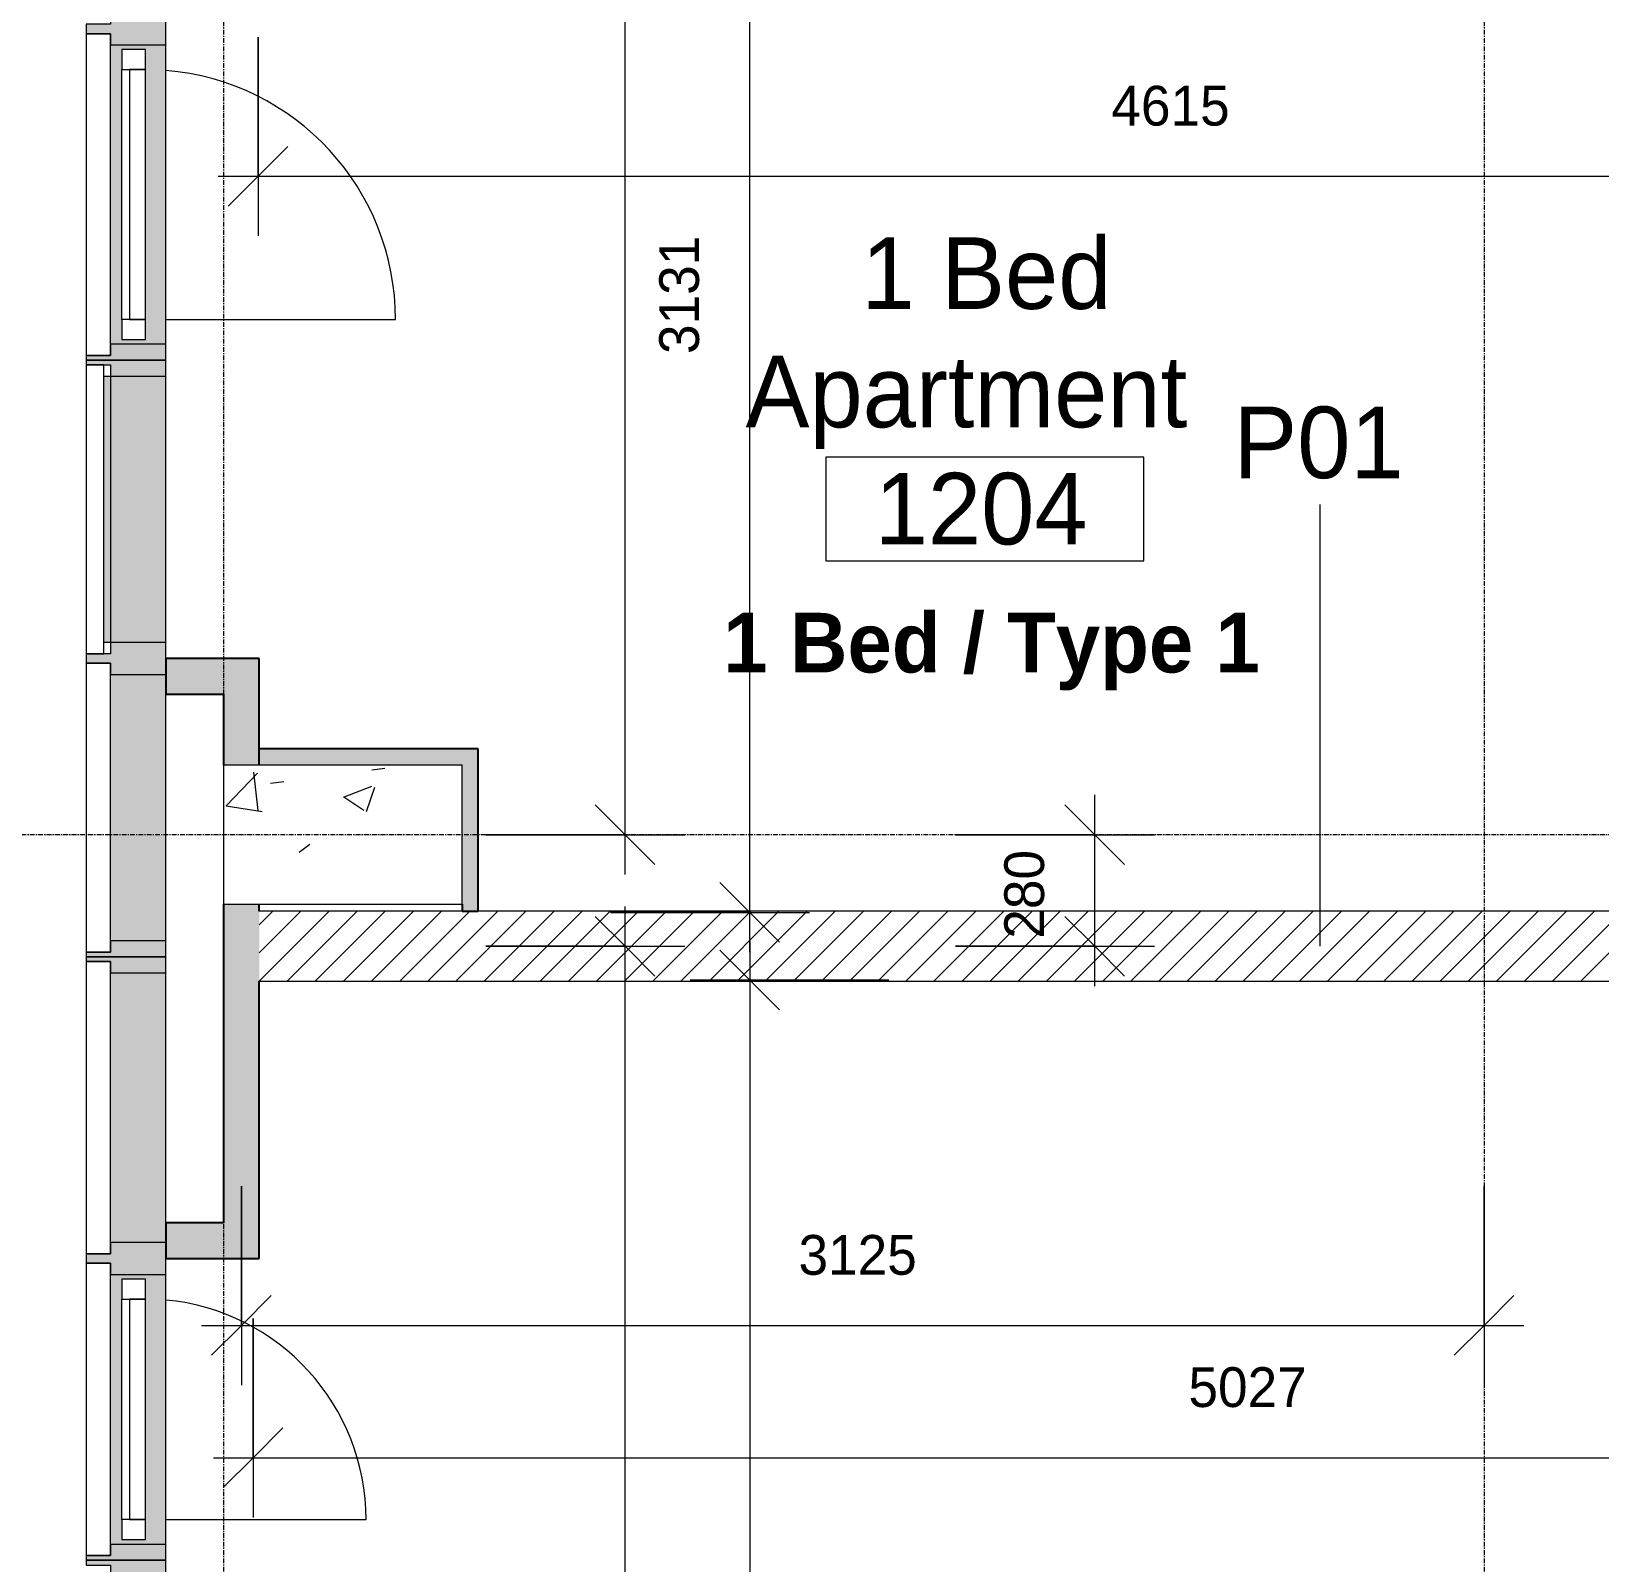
# Model space of a CAD drawing. Header units: millimetres. Extents: x 137829 to 196765, y -3018 to 487290.
# Drawn here: x 144619 to 148563, y 465747 to 469596 of the extents above; entities that cross this region are included whole.
import ezdxf

# ---------------------------------------------------------------- set-up
doc = ezdxf.new("R2010")
doc.units = ezdxf.units.MM
doc.linetypes.add('GridLine', pattern=[21, 12, -3, 3, -3])
for name, color, linetype, lineweight in [('A-ANNO-DIMS', 211, 'Continuous', 5), ('A-ANNO-DIMS-100', 211, 'Continuous', 5), ('A-AREA-IDEN', 2, 'Continuous', 15), ('A-GLAZ-CURT', 52, 'Continuous', 15), ('A-GLAZ-CWMG', 51, 'Continuous', 15), ('A-WALL-IDEN', 211, 'Continuous', 15), ('A-WALL-PATT', 111, 'Continuous', 15), ('G-ANNO-TEXT', 231, 'Continuous', 5), ('I-WALL', 2, 'Continuous', 15), ('S-COLS', 52, 'Continuous', 15), ('S-GRID', 1, 'Continuous', 5)]:
    doc.layers.add(name, color=color, linetype=linetype, lineweight=lineweight)
doc.styles.add('Akkurat-Light_2', font='Akkurat-Light.ttf', dxfattribs={"height": 180})
doc.styles.add('Akkurat-Light_3', font='Akkurat-Light.ttf', dxfattribs={"height": 100})
doc.styles.add('Akkurat-Light_B_1', font='', dxfattribs={"height": 150})
doc.styles.get('Akkurat-Light_B_1').set_extended_font_data('Akkurat-Light', bold=True)
doc.dimstyles.new('Diagonal_Cont_AkkuratLight_1_0mm', dxfattribs={"dimscale": 304.8, "dimtxt": 101.480158, "dimasz": 0.492126, "dimexe": 0.492126, "dimexo": 0.0625, "dimgap": 0.328084, "dimtad": 1, "dimdec": 0, "dimzin": 0, "dimdsep": 46, "dimtxsty": 'Akkurat-Light_3', "dimblk1": 'OBLIQUE', "dimblk2": 'OBLIQUE', "dimsah": 1, "dimcen": 0.09, "dimdle": 0.328084, "dimazin": 0, "dimtfac": 1, "dimtdec": 4, "dimtix": 1, "dimtmove": 0, "dimatfit": 3, "dimfxl": 1, "dimtvp": 1, "dimtolj": 1, "dimtzin": 0, "dimarcsym": 0})
doc.dimstyles.new('Diagonal_Cont_AkkuratLight_1_0mm_RED', dxfattribs={"dimscale": 304.8, "dimtxt": 101.480158, "dimasz": 0.492126, "dimexe": 0.492126, "dimexo": 0.0625, "dimgap": 0.328084, "dimtad": 1, "dimdec": 0, "dimzin": 0, "dimdsep": 46, "dimtxsty": 'Akkurat-Light_3', "dimblk1": 'OBLIQUE', "dimblk2": 'OBLIQUE', "dimsah": 1, "dimcen": 0.09, "dimdle": 0.328084, "dimazin": 0, "dimtfac": 1, "dimtdec": 4, "dimtix": 1, "dimtmove": 0, "dimatfit": 3, "dimfxl": 1, "dimtvp": 1, "dimtolj": 1, "dimtzin": 0, "dimarcsym": 0})

# ---------------------------------------------------------------- blocks, each defined once
blk = doc.blocks.new('Concrete Rectangular - 600 x 350mm-V2-12-30 - Typical Floor_Partition Types')
at = {"layer": 'S-COLS', "lineweight": 5}
h = blk.add_hatch(dxfattribs=at)
h.set_pattern_fill('FP_7', color=256, style=0, pattern_type=2)
h.set_pattern_definition([(50, (-145402.25, -467576.54), (728.7365, -63.7558), [76.2, -838.2]), (355, (-145402.25, -467576.5), (-140.9716, 764.2276), [60.96, -670.56]), (100.451, (-145341.5, -467581.85), (587.77, 700.4668), [64.76, -712.36]), (46.184, (-145402.25, -467373.3), (1084.3162, -168.171), [114.3, -1257.3]), (96.636, (-145311.9, -467387.3), (949.61, 989.7098), [97.14, -1068.54]), (351.184, (-145402.2, -467373.3), (949.6206, 989.7012), [91.44, -1005.84]), (21, (-145300.65, -467424.14), (606.4579, -409.0606), [76.2, -838.2]), (326, (-145300.65, -467424.1), (247.2083, 736.7529), [60.96, -670.56]), (71.451, (-145250.1, -467458.2), (853.6683, 327.6855), [64.76, -712.36]), (37.5, (-145402.25, -467576.54), (12.3547, 338.22012), [33.528, -628.904, 33.528, -1320.292]), (37.5, (-145402.25, -467576.54), (12.3547, 338.22012), [-695.96, -647.192, 33.528, -639.572]), (7.5, (-145402.25, -467576.54), (267.27887, 400.72213), [33.528, -354.584, 33.528, -870.204]), (7.5, (-145402.25, -467576.54), (267.27887, 400.72213), [-421.64, -613.664, 33.528, -223.012]), (327.5, (-145628.82, -467576.54), (542.36333, -22.91534), [33.528, -220.472, 33.528, -1810.512]), (327.5, (-145628.82, -467576.54), (542.36333, -22.91534), [-287.528, -758.952, 33.528, -1018.032]), (317.5, (-145730.4, -467576.54), (592.51696, 101.7071), [33.528, -296.672, 33.528, -1239.52]), (317.5, (-145730.4, -467576.54), (592.51696, 101.7071), [-363.728, -492.76, 33.528, -713.232])])
h.paths.add_polyline_path([(300, -175), (300, 175), (-300, 175), (-300, -175)], flags=0)
at = {"layer": 'S-COLS'}
for p, q in [((300, 175), (-300, 175)), ((-300, 175), (-300, -175)), ((300, -175), (300, 175)), ((-300, -175), (300, -175))]:
    blk.add_line(p, q, dxfattribs=at)
blk = doc.blocks.new('FCH_CWP_Perforated W_D Tower - FCH_CWP_03_Perforated W_D-2412101-12-30 - Typical Floor_Partition Types')
at = {"layer": 'A-GLAZ-CURT', "lineweight": 20}
for p, q in [((404.3, 30.5), (-404.3, 30.5)), ((-404.3, 30.5), (-404.3, -30.5)), ((404.3, -30.5), (404.3, 30.5)), ((-404.3, -30.5), (404.3, -30.5)), ((-314.3, -58.5), (-364.3, -58.5)), ((-364.3, -58.5), (-364.3, -118.5)), ((-314.3, -118.5), (-314.3, -58.5)), ((314.3, -78.5), (-314.3, -78.5)), ((-314.3, -78.5), (-314.3, -118.5)), ((364.3, -58.5), (314.3, -58.5)), ((314.3, -58.5), (314.3, -118.5)), ((314.3, -118.5), (314.3, -78.5)), ((364.3, -118.5), (364.3, -58.5)), ((-364.3, -118.5), (-314.3, -118.5)), ((-314.3, -118.5), (314.3, -118.5)), ((314.3, -118.5), (364.3, -118.5)), ((-314.3, -169.5), (-314.3, -747))]:
    blk.add_line(p, q, dxfattribs=at)
at = {"layer": 'A-GLAZ-CURT'}
blk.add_line((-314.3, -58.5), (314.3, -58.5), dxfattribs=at)
at = {"layer": 'A-GLAZ-CURT', "lineweight": 20}
blk.add_arc((-314.3, -118.5), 628.5, 270, 355.3315, dxfattribs=at)
blk = doc.blocks.new('Rectangular Mullion - FCH_CM_40x200mm_Capless - Half Mullion Unitised-1159174-12-30 - Typical Floor_Partition Types')
at = {"layer": 'A-GLAZ-CWMG'}
blk.add_hatch(color=256, dxfattribs=at).paths.add_polyline_path([(0, -30.5), (0, 169.5), (-40, 169.5), (-40, 30.5), (-12, 30.5), (-12, -30.5)], flags=0)
at = {"layer": 'A-GLAZ-CWMG', "lineweight": 20}
for p, q in [((-40, 169.5), (-40, 30.5)), ((0, 169.5), (-40, 169.5)), ((0, -30.5), (0, 169.5)), ((-40, 30.5), (-12, 30.5)), ((-12, 30.5), (-12, -30.5)), ((-12, -30.5), (0, -30.5))]:
    blk.add_line(p, q, dxfattribs=at)
blk = doc.blocks.new('Rectangular Mullion - FCH_CM_40x200mm_Capless - Half Mullion Unitised-1182730-12-30 - Typical Floor_Partition Types')
at = {"layer": 'A-GLAZ-CWMG'}
h = blk.add_hatch(color=256, dxfattribs=at)
h.paths.add_polyline_path([(144818.2, 468809.5), (144957.2, 468809.5), (144957.2, 469562), (144818.2, 469562), (144818.2, 468821.5)], flags=0)
h.paths.add_polyline_path([(144866.2, 468821.5), (144846.2, 468821.5), (144846.2, 469550), (144906.2, 469550), (144906.2, 468821.5)], flags=0)
blk.add_line((144957.2, 468809.5), (144957.2, 469562), dxfattribs=at)
blk = doc.blocks.new('Rectangular Mullion - FCH_CM_80x200mm_Capless-1002401-12-30 - Typical Floor_Partition Types')
at = {"layer": 'A-GLAZ-CWMG'}
blk.add_hatch(color=256, dxfattribs=at).paths.add_polyline_path([(12, -30.5), (-12, -30.5), (-12, 30.5), (-40, 30.5), (-40, 169.5), (40, 169.5), (40, 30.5), (12, 30.5)], flags=0)
at = {"layer": 'A-GLAZ-CWMG', "lineweight": 20}
for p, q in [((-40, 30.5), (-40, 169.5)), ((-40, 169.5), (40, 169.5)), ((40, 169.5), (40, 30.5)), ((-12, 30.5), (-40, 30.5)), ((-12, -30.5), (-12, 30.5)), ((40, 30.5), (12, 30.5)), ((12, 30.5), (12, -30.5)), ((12, -30.5), (-12, -30.5))]:
    blk.add_line(p, q, dxfattribs=at)
blk = doc.blocks.new('FCH_CWP_Perforated W_D Tower - FCH_CWP_03_Perforated W_D-2412103-12-30 - Typical Floor_Partition Types')
at = {"layer": 'A-GLAZ-CURT', "lineweight": 20}
for p, q in [((367.2, 30.5), (-367.2, 30.5)), ((-367.2, 30.5), (-367.2, -30.5)), ((367.2, -30.5), (367.2, 30.5)), ((-367.2, -30.5), (367.2, -30.5)), ((-277.2, -58.5), (-327.2, -58.5)), ((-327.2, -58.5), (-327.2, -118.5)), ((-277.2, -118.5), (-277.2, -58.5)), ((277.2, -78.5), (-277.2, -78.5)), ((-277.2, -78.5), (-277.2, -118.5)), ((327.2, -58.5), (277.2, -58.5)), ((277.2, -58.5), (277.2, -118.5)), ((277.2, -118.5), (277.2, -78.5)), ((327.2, -118.5), (327.2, -58.5)), ((-327.2, -118.5), (-277.2, -118.5)), ((-277.2, -118.5), (277.2, -118.5)), ((277.2, -118.5), (327.2, -118.5)), ((-277.2, -169.5), (-277.2, -673))]:
    blk.add_line(p, q, dxfattribs=at)
at = {"layer": 'A-GLAZ-CURT'}
blk.add_line((-277.2, -58.5), (277.2, -58.5), dxfattribs=at)
at = {"layer": 'A-GLAZ-CURT', "lineweight": 20}
blk.add_arc((-277.2, -118.5), 554.5, 270, 354.7034, dxfattribs=at)
blk = doc.blocks.new('Rectangular Mullion - FCH_CM_40x200mm_Capless - Half Mullion Right Unitised-1159175-12-30 - Typical Floor_Partition Types')
at = {"layer": 'A-GLAZ-CWMG'}
blk.add_hatch(color=256, dxfattribs=at).paths.add_polyline_path([(-12, -30.5), (-12, 30.5), (-40, 30.5), (-40, 169.5), (0, 169.5), (0, -30.5)], flags=0)
at = {"layer": 'A-GLAZ-CWMG', "lineweight": 20}
for p, q in [((-40, 30.5), (-40, 169.5)), ((-40, 169.5), (0, 169.5)), ((0, 169.5), (0, -30.5)), ((-12, 30.5), (-40, 30.5)), ((-12, -30.5), (-12, 30.5)), ((0, -30.5), (-12, -30.5))]:
    blk.add_line(p, q, dxfattribs=at)
blk = doc.blocks.new('Rectangular Mullion - FCH_CM_40x200mm_Capless - Half Mullion Unitised-1184144-12-30 - Typical Floor_Partition Types')
at = {"layer": 'A-GLAZ-CWMG'}
h = blk.add_hatch(color=256, dxfattribs=at)
h.paths.add_polyline_path([(144818.2, 465792.5), (144957.2, 465792.5), (144957.2, 466471), (144818.2, 466471), (144818.2, 465804.5)], flags=0)
h.paths.add_polyline_path([(144866.2, 465804.5), (144846.2, 465804.5), (144846.2, 466459), (144906.2, 466459), (144906.2, 465804.5)], flags=0)
blk.add_line((144957.2, 465792.5), (144957.2, 466471), dxfattribs=at)
blk = doc.blocks.new('System Panel - FCH_CWP_05_Ceramic Backed-1184146-12-30 - Typical Floor_Partition Types')
at = {"layer": 'A-GLAZ-CURT', "lineweight": 20}
for p, q in [((367.25, 30.5), (-367.25, 30.5)), ((-367.25, 30.5), (-367.25, -30.5)), ((367.25, -30.5), (367.25, 30.5)), ((-367.25, -30.5), (367.25, -30.5))]:
    blk.add_line(p, q, dxfattribs=at)
blk = doc.blocks.new('Rectangular Mullion - FCH_CM_40x200mm_Capless - Half Mullion Unitised-V21-12-30 - Typical Floor_Partition Types')
at = {"layer": 'A-GLAZ-CWMG'}
blk.add_hatch(color=256, dxfattribs=at).paths.add_polyline_path([(144818.2, 466551), (144957.2, 466551), (144957.2, 467229.5), (144818.2, 467229.5), (144818.2, 466601)], flags=0)
blk.add_line((144957.2, 466601), (144957.2, 467229.5), dxfattribs=at)
blk = doc.blocks.new('Rectangular Mullion - FCH_CM_40x200mm_Capless - Half Mullion Unitised-1182543-12-30 - Typical Floor_Partition Types')
at = {"layer": 'A-GLAZ-CWMG'}
blk.add_hatch(color=256, dxfattribs=at).paths.add_polyline_path([(-12, 30.5), (-12, -30.5), (-40, -30.5), (-40, -169.5), (0, -169.5), (0, 30.5)], flags=0)
at = {"layer": 'A-GLAZ-CWMG', "lineweight": 20}
for p, q in [((0, 30.5), (-12, 30.5)), ((-12, 30.5), (-12, -30.5)), ((0, -169.5), (0, 30.5)), ((-12, -30.5), (-40, -30.5)), ((-40, -30.5), (-40, -169.5)), ((-40, -169.5), (0, -169.5))]:
    blk.add_line(p, q, dxfattribs=at)
blk = doc.blocks.new('System Panel - FCH_CWP_05_Ceramic Backed-1174459-12-30 - Typical Floor_Partition Types')
at = {"layer": 'A-GLAZ-CURT', "lineweight": 20}
for p, q in [((363, 30.5), (-363, 30.5)), ((-363, 30.5), (-363, -30.5)), ((363, -30.5), (363, 30.5)), ((-363, -30.5), (363, -30.5))]:
    blk.add_line(p, q, dxfattribs=at)
blk = doc.blocks.new('Rectangular Mullion - FCH_CM_40x200mm_Capless - Half Mullion Unitised-V26-12-30 - Typical Floor_Partition Types')
at = {"layer": 'A-GLAZ-CWMG'}
blk.add_hatch(color=256, dxfattribs=at).paths.add_polyline_path([(144818.2, 467309.5), (144957.2, 467309.5), (144957.2, 467979.5), (144818.2, 467979.5), (144818.2, 467929.5)], flags=0)
blk.add_line((144957.2, 467309.5), (144957.2, 467929.5), dxfattribs=at)
blk = doc.blocks.new('System Panel - FCH_CWP_01_GlazedPanel-1174460-12-30 - Typical Floor_Partition Types')
at = {"layer": 'A-GLAZ-CURT', "lineweight": 20}
for p, q in [((363, 30.5), (-363, 30.5)), ((-363, 30.5), (-363, -13.5)), ((363, -13.5), (363, 30.5)), ((-363, -13.5), (363, -13.5))]:
    blk.add_line(p, q, dxfattribs=at)
blk = doc.blocks.new('Rectangular Mullion - FCH_CM_40x200mm_Capless - Half Mullion Unitised-V11-12-30 - Typical Floor_Partition Types')
at = {"layer": 'A-GLAZ-CWMG'}
for points in [[(149826.9, 446830.8), (149826.9, 446969.8), (149156.9, 446969.8), (149156.9, 446830.8)], [(149156.9, 446813.8), (149826.9, 446813.8), (149826.9, 446830.8), (149156.9, 446830.8)]]:
    blk.add_hatch(color=256, dxfattribs=at).paths.add_polyline_path(points, flags=0)
for p, q in [((149826.9, 446969.8), (149156.9, 446969.8)), ((149156.9, 446813.8), (149156.9, 446830.8)), ((149156.9, 446830.8), (149826.9, 446830.8)), ((149826.9, 446830.8), (149826.9, 446813.8))]:
    blk.add_line(p, q, dxfattribs=at)
blk = doc.blocks.new('DIMBLOCK14-12-30 - Typical Floor_Partition Types')
at = {"layer": 'A-ANNO-DIMS-100'}
for p, q in [((146112.1, 462705.2), (146112.1, 467396.1)), ((145762.1, 467296.1), (146262.1, 467296.1)), ((146112.1, 467296.1), (145762.1, 467296.1)), ((145762.1, 462805.2), (146262.1, 462805.2)), ((146112.1, 462805.2), (145762.1, 462805.2))]:
    blk.add_line(p, q, dxfattribs=at)
at = {"layer": 'A-ANNO-DIMS-100', "lineweight": 18}
for p, q in [((146112.1, 467296.1), (146037.1, 467371.1)), ((146112.1, 467296.1), (146187.1, 467221.1)), ((146112.1, 462805.2), (146037.1, 462880.2)), ((146112.1, 462805.2), (146187.1, 462730.2))]:
    blk.add_line(p, q, dxfattribs=at)
at = {"layer": 'A-ANNO-DIMS-100', "color": 0, "insert": (145884.6, 464888.9), "char_height": 100, "width": 388.033, "attachment_point": 1, "rotation": 90, "line_spacing_factor": 1.032002, "style": 'Akkurat-Light_3'}
blk.add_mtext('4491', dxfattribs=at)
blk = doc.blocks.new('_Oblique')
at = {"color": 0, "linetype": 'ByBlock', "lineweight": -2}
blk.add_line((-0.5, -0.5), (0.5, 0.5), dxfattribs=at)
blk = doc.blocks.new('DIMBLOCK16-12-30 - Typical Floor_Partition Types')
at = {"layer": 'A-ANNO-DIMS-100'}
for p, q in [((145147.2, 466692.7), (145147.2, 466192.7)), ((145147.2, 466342.7), (145147.2, 466692.7)), ((148272.2, 466692.7), (148272.2, 466192.7)), ((148272.2, 466342.7), (148272.2, 466692.7)), ((145047.2, 466342.7), (148372.2, 466342.7))]:
    blk.add_line(p, q, dxfattribs=at)
at = {"layer": 'A-ANNO-DIMS-100', "lineweight": 18}
for p, q in [((145147.2, 466342.7), (145222.2, 466417.7)), ((148272.2, 466342.7), (148347.2, 466417.7)), ((145147.2, 466342.7), (145072.2, 466267.7)), ((148272.2, 466342.7), (148197.2, 466267.7))]:
    blk.add_line(p, q, dxfattribs=at)
at = {"layer": 'A-ANNO-DIMS-100', "color": 0, "insert": (146548.1, 466570.2), "char_height": 100, "width": 388.033, "attachment_point": 1, "line_spacing_factor": 1.032002, "style": 'Akkurat-Light_3'}
blk.add_mtext('3125', dxfattribs=at)
blk = doc.blocks.new('DIMBLOCK38-12-30 - Typical Floor_Partition Types')
at = {"layer": 'A-ANNO-DIMS-100'}
for p, q in [((147293.1, 467196.1), (147293.1, 467676.5)), ((146943.1, 467576.5), (147443.1, 467576.5)), ((147293.1, 467576.5), (146943.1, 467576.5)), ((146943.1, 467296.1), (147443.1, 467296.1)), ((147293.1, 467296.1), (146943.1, 467296.1))]:
    blk.add_line(p, q, dxfattribs=at)
at = {"layer": 'A-ANNO-DIMS-100', "lineweight": 18}
for p, q in [((147293.1, 467576.5), (147218.1, 467651.5)), ((147293.1, 467576.5), (147368.1, 467501.5)), ((147293.1, 467296.1), (147218.1, 467371.1)), ((147293.1, 467296.1), (147368.1, 467221.1))]:
    blk.add_line(p, q, dxfattribs=at)
at = {"layer": 'A-ANNO-DIMS-100', "color": 0, "insert": (147065.6, 467315), "char_height": 100, "width": 291.024, "attachment_point": 1, "rotation": 90, "line_spacing_factor": 1.032002, "style": 'Akkurat-Light_3'}
blk.add_mtext('280', dxfattribs=at)
blk = doc.blocks.new('DIMBLOCK39-12-30 - Typical Floor_Partition Types')
at = {"layer": 'A-ANNO-DIMS-100'}
for p, q in [((146112.1, 467476.5), (146112.1, 473855.2)), ((145762.1, 473755.2), (146262.1, 473755.2)), ((146112.1, 473755.2), (145762.1, 473755.2)), ((145762.1, 467576.5), (146262.1, 467576.5)), ((146112.1, 467576.5), (145762.1, 467576.5))]:
    blk.add_line(p, q, dxfattribs=at)
at = {"layer": 'A-ANNO-DIMS-100', "lineweight": 18}
for p, q in [((146112.1, 473755.2), (146037.1, 473830.2)), ((146112.1, 473755.2), (146187.1, 473680.2)), ((146112.1, 467576.5), (146037.1, 467651.5)), ((146112.1, 467576.5), (146187.1, 467501.5))]:
    blk.add_line(p, q, dxfattribs=at)
at = {"layer": 'A-ANNO-DIMS-100', "color": 0, "insert": (145884.6, 470504.2), "char_height": 100, "width": 388.033, "attachment_point": 1, "rotation": 90, "line_spacing_factor": 1.032002, "style": 'Akkurat-Light_3'}
blk.add_mtext('6179', dxfattribs=at)
blk = doc.blocks.new('DIMBLOCK40-12-30 - Typical Floor_Partition Types')
at = {"layer": 'A-ANNO-DIMS-100', "lineweight": 18}
for p, q in [((146425.4, 470512.1), (146350.4, 470587.1)), ((146425.4, 470512.1), (146500.4, 470437.1)), ((146425.4, 467381.1), (146350.4, 467456.1)), ((146425.4, 467381.1), (146500.4, 467306.1))]:
    blk.add_line(p, q, dxfattribs=at)
at = {"layer": 'A-ANNO-DIMS-100'}
for p, q in [((146425.4, 467281.1), (146425.4, 470612.1)), ((146075.4, 470512.1), (146575.4, 470512.1)), ((146425.4, 470512.1), (146075.4, 470512.1)), ((146075.4, 467381.1), (146575.4, 467381.1)), ((146425.4, 467381.1), (146075.4, 467381.1))]:
    blk.add_line(p, q, dxfattribs=at)
at = {"layer": 'A-ANNO-DIMS-100', "color": 0, "insert": (146197.9, 468784.9), "char_height": 100, "width": 388.033, "attachment_point": 1, "rotation": 90, "line_spacing_factor": 1.032002, "style": 'Akkurat-Light_3'}
blk.add_mtext('3131', dxfattribs=at)
blk = doc.blocks.new('DIMBLOCK41-12-30 - Typical Floor_Partition Types')
at = {"layer": 'A-ANNO-DIMS-100'}
for p, q in [((145189.2, 469581.7), (145189.2, 469081.7)), ((145189.2, 469231.7), (145189.2, 469581.7)), ((149803.7, 469581.7), (149803.7, 469081.7)), ((149803.7, 469231.7), (149803.7, 469581.7)), ((145089.2, 469231.7), (149903.7, 469231.7))]:
    blk.add_line(p, q, dxfattribs=at)
at = {"layer": 'A-ANNO-DIMS-100', "lineweight": 18}
for p, q in [((145189.2, 469231.7), (145264.2, 469306.7)), ((149803.7, 469231.7), (149878.7, 469306.7)), ((145189.2, 469231.7), (145114.2, 469156.7)), ((149803.7, 469231.7), (149728.7, 469156.7))]:
    blk.add_line(p, q, dxfattribs=at)
at = {"layer": 'A-ANNO-DIMS-100', "color": 0, "insert": (147334.8, 469459.2), "char_height": 100, "width": 388.033, "attachment_point": 1, "line_spacing_factor": 1.032002, "style": 'Akkurat-Light_3'}
blk.add_mtext('4615', dxfattribs=at)
blk = doc.blocks.new('DIMBLOCK50-12-30 - Typical Floor_Partition Types')
at = {"layer": 'A-ANNO-DIMS-100'}
for p, q in [((145176.7, 466360.2), (145176.7, 465860.2)), ((145176.7, 466010.2), (145176.7, 466360.2)), ((150203.7, 466360.2), (150203.7, 465860.2)), ((150203.7, 466010.2), (150203.7, 466360.2)), ((145076.7, 466010.2), (150303.7, 466010.2))]:
    blk.add_line(p, q, dxfattribs=at)
at = {"layer": 'A-ANNO-DIMS-100', "lineweight": 18}
for p, q in [((145176.7, 466010.2), (145251.7, 466085.2)), ((150203.7, 466010.2), (150278.7, 466085.2)), ((145176.7, 466010.2), (145101.7, 465935.2)), ((150203.7, 466010.2), (150128.7, 465935.2))]:
    blk.add_line(p, q, dxfattribs=at)
at = {"layer": 'A-ANNO-DIMS-100', "color": 0, "insert": (147528.6, 466237.7), "char_height": 100, "width": 388.033, "attachment_point": 1, "line_spacing_factor": 1.032002, "style": 'Akkurat-Light_3'}
blk.add_mtext('5027', dxfattribs=at)
blk = doc.blocks.new('DIMBLOCK51-12-30 - Typical Floor_Partition Types')
at = {"layer": 'A-ANNO-DIMS-100'}
for p, q in [((146425.4, 467311.1), (146425.4, 462790.2)), ((146775.4, 467211.1), (146275.4, 467211.1)), ((146425.4, 467211.1), (146775.4, 467211.1)), ((146775.4, 462890.2), (146275.4, 462890.2)), ((146425.4, 462890.2), (146775.4, 462890.2))]:
    blk.add_line(p, q, dxfattribs=at)
at = {"layer": 'A-ANNO-DIMS-100', "lineweight": 18}
for p, q in [((146425.4, 467211.1), (146350.4, 467286.1)), ((146425.4, 467211.1), (146500.4, 467136.1)), ((146425.4, 462890.2), (146350.4, 462965.2)), ((146425.4, 462890.2), (146500.4, 462815.2))]:
    blk.add_line(p, q, dxfattribs=at)
at = {"layer": 'A-ANNO-DIMS-100', "color": 0, "insert": (146197.9, 464888.9), "char_height": 100, "width": 388.033, "attachment_point": 1, "rotation": 90, "line_spacing_factor": 1.032002, "style": 'Akkurat-Light_3'}
blk.add_mtext('4321', dxfattribs=at)
blk = doc.blocks.new('FCH_A_Tag_Room_Apartment Type - Name Number-1756916-12-30 - Typical Floor_Partition Types')
at = {"layer": 'A-AREA-IDEN'}
for p, q in [((4, 1.232), (-4, 1.232)), ((-4, 1.232), (-4, -1.368)), ((4, -1.368), (4, 1.232)), ((-4, -1.368), (4, -1.368))]:
    blk.add_line(p, q, dxfattribs=at)

msp = doc.modelspace()

# ---------------------------------------------------------------- hatches: boundary and pattern name
at = {"layer": 'A-WALL-PATT'}
for color, points in [(4, [(145102.2, 467929.5), (145192.2, 467929.5), (145192.2, 468019.5), (144957.2, 468019.5), (144957.2, 467929.5)]), (4, [(145192.2, 467751.5), (145192.2, 467929.5), (145102.2, 467929.5), (145102.2, 467751.5)]), (1, [(145702.2, 467751.5), (145742.7, 467751.5), (145742.7, 467792), (145192.2, 467792), (145192.2, 467751.5)]), (1, [(145742.7, 467384.1), (145742.7, 467751.5), (145702.2, 467751.5), (145702.2, 467384.1)]), (4, [(145192.2, 466601), (145192.2, 467401.5), (145102.2, 467401.5), (145102.2, 466601)]), (4, [(144957.2, 466511), (145192.2, 466511), (145192.2, 466601), (144957.2, 466601)])]:
    msp.add_hatch(color=color, dxfattribs=at).paths.add_polyline_path(points, flags=0)
at = {"layer": 'A-WALL-PATT', "lineweight": 5}
h = msp.add_hatch(dxfattribs=at)
h.set_pattern_fill('FP_14', color=20, style=0, pattern_type=2)
h.set_pattern_definition([(45, (0, 0), (-35.355339, 35.355339), [])])
h.paths.add_polyline_path([(150127.7, 467208.1), (150127.7, 467384.1), (145192.2, 467384.1), (145192.2, 467208.1), (146550.6, 467208.1)], flags=0)

# ---------------------------------------------------------------- linework, layer by layer
at = {"layer": 'A-WALL-IDEN'}
msp.add_line((147860.1, 467296.1), (147860.1, 468406.4), dxfattribs=at)
at = {"layer": 'I-WALL', "color": 130, "lineweight": 25}
for p, q in [((145192.2, 468019.5), (144957.2, 468019.5)), ((144957.2, 468019.5), (144957.2, 467929.5)), ((145192.2, 467751.5), (145192.2, 468019.5)), ((144957.2, 467929.5), (145102.2, 467929.5)), ((145102.2, 467929.5), (145102.2, 467751.5)), ((145102.2, 467401.5), (145102.2, 466601)), ((145192.2, 467384.1), (145192.2, 467401.5)), ((145192.2, 466511), (145192.2, 467208.1)), ((145102.2, 466601), (144957.2, 466601)), ((144957.2, 466601), (144957.2, 466511)), ((144957.2, 466511), (145192.2, 466511))]:
    msp.add_line(p, q, dxfattribs=at)
at = {"layer": 'I-WALL', "color": 10, "lineweight": 25}
for p, q in [((145742.7, 467792), (145192.2, 467792)), ((145742.7, 467384.1), (145742.7, 467792)), ((145702.2, 467401.5), (145702.2, 467384.1)), ((145702.2, 467384.1), (145742.7, 467384.1))]:
    msp.add_line(p, q, dxfattribs=at)
at = {"layer": 'I-WALL', "color": 240, "lineweight": 13}
for p, q in [((150127.7, 467384.1), (145192.2, 467384.1)), ((145192.2, 467208.1), (150127.7, 467208.1))]:
    msp.add_line(p, q, dxfattribs=at)
at = {"layer": 'S-GRID', "linetype": 'GridLine'}
for p, q in [((145102.2, 486190.2), (145102.2, 442030)), ((148272.2, 486190.2), (148272.2, 442030)), ((161952.3, 467576.5), (140221, 467576.5))]:
    msp.add_line(p, q, dxfattribs=at)

# ---------------------------------------------------------------- block references
at = {"layer": 'A-AREA-IDEN', "xscale": 99.99999999999993, "yscale": 99.99999999999993, "zscale": 99.99999999999993}
msp.add_blockref('FCH_A_Tag_Room_Apartment Type - Name Number-1756916-12-30 - Typical Floor_Partition Types', (147016.5, 468402.1), dxfattribs=at)
at = {"layer": 'A-GLAZ-CURT', "lineweight": 20, "rotation": 90.00000000000011}
for name, p in [('FCH_CWP_Perforated W_D Tower - FCH_CWP_03_Perforated W_D-2412101-12-30 - Typical Floor_Partition Types', (144787.7, 469185.8)), ('FCH_CWP_Perforated W_D Tower - FCH_CWP_03_Perforated W_D-2412103-12-30 - Typical Floor_Partition Types', (144787.7, 466131.8))]:
    msp.add_blockref(name, p, dxfattribs=at)
at = {"layer": 'A-GLAZ-CURT'}
for name, p, rotation in [('System Panel - FCH_CWP_01_GlazedPanel-1174460-12-30 - Typical Floor_Partition Types', (144787.7, 468394.5), 89.9999999999999), ('System Panel - FCH_CWP_05_Ceramic Backed-1174459-12-30 - Typical Floor_Partition Types', (144787.7, 467644.5), 89.9999999999999), ('System Panel - FCH_CWP_05_Ceramic Backed-1184146-12-30 - Typical Floor_Partition Types', (144787.7, 466890.3), 90.00000000000011)]:
    msp.add_blockref(name, p, dxfattribs=dict(at, rotation=rotation))
at = {"layer": 'A-GLAZ-CWMG', "extrusion": (0, 0, -1)}
for name, p, rotation in [('Rectangular Mullion - FCH_CM_80x200mm_Capless-1002401-12-30 - Typical Floor_Partition Types', (-144787.7, 469602), 89.9999999999999), ('Rectangular Mullion - FCH_CM_40x200mm_Capless - Half Mullion Right Unitised-1159175-12-30 - Typical Floor_Partition Types', (-144787.7, 468769.5), 90.00000000000011), ('Rectangular Mullion - FCH_CM_80x200mm_Capless-1002401-12-30 - Typical Floor_Partition Types', (-144787.7, 468019.5), 90.00000000000011), ('Rectangular Mullion - FCH_CM_40x200mm_Capless - Half Mullion Right Unitised-1159175-12-30 - Typical Floor_Partition Types', (-144787.7, 467269.5), 89.9999999999999), ('Rectangular Mullion - FCH_CM_80x200mm_Capless-1002401-12-30 - Typical Floor_Partition Types', (-144787.7, 466511), 89.9999999999999)]:
    msp.add_blockref(name, p, dxfattribs=dict(at, rotation=rotation))
at = {"layer": 'A-GLAZ-CWMG'}
for name in ['Rectangular Mullion - FCH_CM_40x200mm_Capless - Half Mullion Unitised-1182730-12-30 - Typical Floor_Partition Types', 'Rectangular Mullion - FCH_CM_40x200mm_Capless - Half Mullion Unitised-V26-12-30 - Typical Floor_Partition Types', 'Rectangular Mullion - FCH_CM_40x200mm_Capless - Half Mullion Unitised-V21-12-30 - Typical Floor_Partition Types', 'Rectangular Mullion - FCH_CM_40x200mm_Capless - Half Mullion Unitised-1184144-12-30 - Typical Floor_Partition Types']:
    msp.add_blockref(name, (0, 0), dxfattribs=at)
for name, p, rotation in [('Rectangular Mullion - FCH_CM_40x200mm_Capless - Half Mullion Unitised-1159174-12-30 - Typical Floor_Partition Types', (144787.7, 468769.5), 270.0000000000001), ('Rectangular Mullion - FCH_CM_40x200mm_Capless - Half Mullion Unitised-V11-12-30 - Typical Floor_Partition Types', (-302012.6, 617886.4), 270), ('Rectangular Mullion - FCH_CM_40x200mm_Capless - Half Mullion Unitised-1159174-12-30 - Typical Floor_Partition Types', (144787.7, 467269.5), 269.9999999999999), ('Rectangular Mullion - FCH_CM_40x200mm_Capless - Half Mullion Unitised-1159174-12-30 - Typical Floor_Partition Types', (144787.7, 465752.5), 270.0000000000001), ('Rectangular Mullion - FCH_CM_40x200mm_Capless - Half Mullion Unitised-1182543-12-30 - Typical Floor_Partition Types', (144787.7, 465752.5), 89.9999999999999)]:
    msp.add_blockref(name, p, dxfattribs=dict(at, rotation=rotation))
at = {"layer": 'S-COLS'}
msp.add_blockref('Concrete Rectangular - 600 x 350mm-V2-12-30 - Typical Floor_Partition Types', (145402.2, 467576.5), dxfattribs=at)

# ---------------------------------------------------------------- texts
at = {"layer": 'A-AREA-IDEN', "lineweight": 5, "char_height": 180, "attachment_point": 1, "style": 'Akkurat-Light_2'}
for s, insert, width in [('1 Bed', (146706.1, 469078.3), 761.603), ('Apartment', (146415.1, 468780.6), 1459.071), ('1204', (146739.6, 468486.2), 673.417)]:
    msp.add_mtext(s, dxfattribs=dict(at, insert=insert, width=width))
at = {"layer": 'A-WALL-IDEN', "lineweight": 5, "insert": (147641.6, 468652.8), "char_height": 180, "width": 521.097, "attachment_point": 1, "style": 'Akkurat-Light_2'}
msp.add_mtext('P01', dxfattribs=at)
at = {"layer": 'G-ANNO-TEXT', "color": 7, "lineweight": 13, "insert": (146359.1, 468134.3), "char_height": 150, "width": 1731.645, "attachment_point": 1, "style": 'Akkurat-Light_B_1'}
msp.add_mtext('1 Bed / Type 1', dxfattribs=at)

# ---------------------------------------------------------------- dimensions: what is measured, and where the dimension line sits
at = {"layer": 'A-ANNO-DIMS'}
for base, p1, p2, dimstyle, override, picture, middle in [((146112.1, 473755.2), (145762.1, 467576.5), (145762.1, 473755.2), 'Diagonal_Cont_AkkuratLight_1_0mm_RED', {"dimpost": '<>', "dimfxl": 6178.644783}, 'DIMBLOCK39-12-30 - Typical Floor_Partition Types', (145961.2, 470665.9)), ((146425.4, 470512.1), (146075.4, 467381.1), (146075.4, 470512.1), 'Diagonal_Cont_AkkuratLight_1_0mm', {"dimpost": '<>', "dimfxl": 3131.027689}, 'DIMBLOCK40-12-30 - Typical Floor_Partition Types', (146274.5, 468946.6)), ((147293.1, 467576.5), (146943.1, 467296.1), (146943.1, 467576.5), 'Diagonal_Cont_AkkuratLight_1_0mm_RED', {"dimpost": '<>', "dimfxl": 280.46457}, 'DIMBLOCK38-12-30 - Typical Floor_Partition Types', (147142.2, 467436.3)), ((146112.1, 467296.1), (145762.1, 462805.2), (145762.1, 467296.1), 'Diagonal_Cont_AkkuratLight_1_0mm_RED', {"dimpost": '<>', "dimfxl": 4490.883619}, 'DIMBLOCK14-12-30 - Typical Floor_Partition Types', (145961.2, 465050.6)), ((146425.4, 462890.2), (146775.4, 467211.1), (146775.4, 462890.2), 'Diagonal_Cont_AkkuratLight_1_0mm', {"dimpost": '<>', "dimfxl": 4320.883619}, 'DIMBLOCK51-12-30 - Typical Floor_Partition Types', (146274.5, 465050.6))]:
    dim = msp.add_linear_dim(base=base, p1=p1, p2=p2, angle=90, dimstyle=dimstyle, override=override, dxfattribs=at)
    dim.commit()
    dim.dimension.update_dxf_attribs({"geometry": picture, "text_midpoint": middle})
for base, p1, p2, dimstyle, override, picture, middle in [((149803.7495, 469231.6517), (145189.2494, 469581.6517), (149803.7495, 469581.6517), 'Diagonal_Cont_AkkuratLight_1_0mm', {"dimpost": '<>', "dimfxl": 4614.500137}, 'DIMBLOCK41-12-30 - Typical Floor_Partition Types', (147496.4995, 469382.639)), ((148272.2, 466342.7), (145147.2, 466692.7), (148272.2, 466692.7), 'Diagonal_Cont_AkkuratLight_1_0mm_RED', {"dimpost": '<>', "dimfxl": 3125}, 'DIMBLOCK16-12-30 - Typical Floor_Partition Types', (146709.7, 466493.6)), ((150203.7, 466010.2), (145176.7, 466360.2), (150203.7, 466360.2), 'Diagonal_Cont_AkkuratLight_1_0mm', {"dimpost": '<>', "dimfxl": 5027.000134}, 'DIMBLOCK50-12-30 - Typical Floor_Partition Types', (147690.2, 466161.2))]:
    dim = msp.add_linear_dim(base=base, p1=p1, p2=p2, dimstyle=dimstyle, override=override, dxfattribs=at)
    dim.commit()
    dim.dimension.update_dxf_attribs({"geometry": picture, "text_midpoint": middle})

doc.saveas('drawing.dxf')
